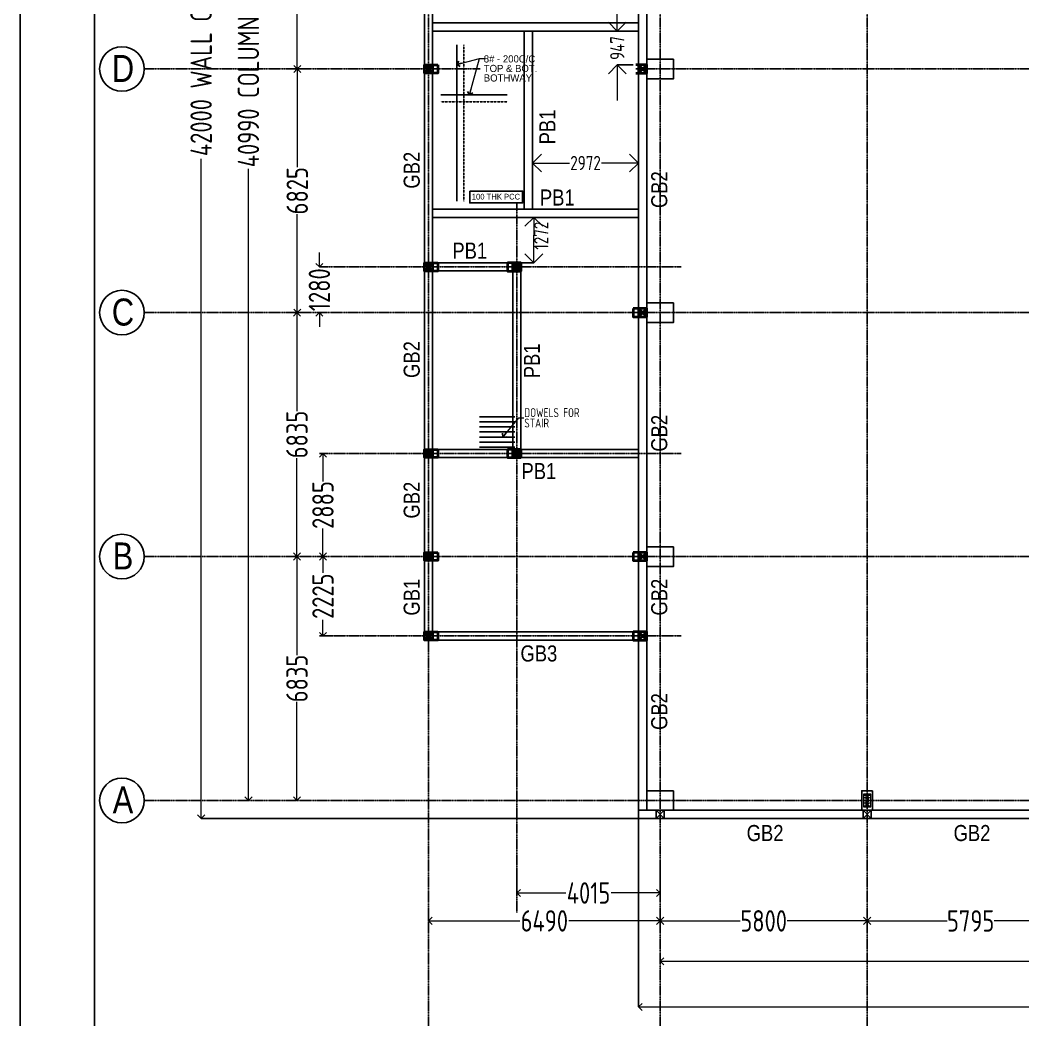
# Model space of a CAD drawing. Header units: millimetres. Extents: x 3470347 to 5996549, y -3470518 to 17149644.
# Drawn here: x 4698119 to 4726217, y 6795842 to 6823857 of the extents above; entities that cross this region are included whole.
import ezdxf

# ---------------------------------------------------------------- set-up
doc = ezdxf.new("R2010")
doc.units = ezdxf.units.MM
doc.header["$MEASUREMENT"] = 0
doc.header["$PDMODE"] = 35
doc.header["$PDSIZE"] = -5
for name, pattern in [('CENTER', [50.8, 31.75, -6.35, 6.35, -6.35]), ('CENTER2', [1.125, 0.75, -0.125, 0.125, -0.125]), ('DASHED2', [0.375, 0.25, -0.125])]:
    doc.linetypes.add(name, pattern=pattern)
doc.layers.get('0').update_dxf_attribs({"linetype": 'CONTINUOUS', "lineweight": 25})
doc.layers.get('DEFPOINTS').update_dxf_attribs({"linetype": 'CONTINUOUS', "lineweight": 25})
for name, color, linetype, lineweight in [('L5', 10, 'CONTINUOUS', 40), ('PV_TEXT_ROMANS', 7, 'CONTINUOUS', 0), ('rDIMension', 1, 'CONTINUOUS', 18), ('rRCC 2', 40, 'CONTINUOUS', 15), ('SHEET', 7, 'CONTINUOUS', 15)]:
    doc.layers.add(name, color=color, linetype=linetype, lineweight=lineweight)
for name, color, linetype in [('RC BEAM', 130, 'CONTINUOUS'), ('see level', 2, 'CONTINUOUS'), ('SnT-CENTER2', 8, 'CENTER')]:
    doc.layers.add(name, color=color, linetype=linetype)
doc.styles.add('DIM', font='geniso.shx', dxfattribs={"width": 0.85})
doc.styles.add('J.P', font='ARIALN.TTF')
doc.styles.get("Standard").update_dxf_attribs({"font": ''})
doc.styles.get('Standard').set_extended_font_data('AR CENA')
doc.dimstyles.new('ST-100', dxfattribs={"dimscale": 100, "dimtxt": 7, "dimasz": 5, "dimexe": 0.18, "dimexo": 0.0625, "dimgap": 0.2, "dimtad": 0, "dimdec": 0, "dimzin": 0, "dimdsep": 46, "dimtxsty": 'DIM', "dimblk": 'OPEN90', "dimcen": 0.09, "dimclrd": 256, "dimclrt": 7, "dimadec": 0, "dimazin": 0, "dimtfac": 1, "dimtdec": 0, "dimtofl": 0, "dimtmove": 0, "dimatfit": 3, "dimldrblk": 'OPEN90', "dimfxl": 1, "dimtolj": 1, "dimtzin": 0, "dimlwd": -1, "dimarcsym": 0})
doc.dimstyles.new('ST-150', dxfattribs={"dimscale": 75, "dimtxt": 3, "dimasz": 2, "dimexe": 0.18, "dimexo": 0.0625, "dimgap": 0.2, "dimtad": 0, "dimdec": 0, "dimlfac": 2, "dimzin": 0, "dimdsep": 46, "dimtxsty": 'DIM', "dimblk": 'OPEN90', "dimcen": 0.09, "dimclrd": 256, "dimclrt": 7, "dimadec": 0, "dimazin": 0, "dimtfac": 1, "dimtdec": 0, "dimtofl": 0, "dimtmove": 0, "dimatfit": 3, "dimldrblk": 'OPEN90', "dimfxl": 1, "dimtolj": 1, "dimtzin": 0, "dimlwd": -1, "dimarcsym": 0})

# ---------------------------------------------------------------- blocks, each defined once
blk = doc.blocks.new('_Open90')
at = {"color": 0, "linetype": 'ByBlock', "lineweight": -2}
for p, q in [((0, 0), (-1, 0)), ((-0.5, 0.5), (0, 0)), ((0, 0), (-0.5, -0.5))]:
    blk.add_line(p, q, dxfattribs=at)
blk = doc.blocks.new('*D1197')
at = {"layer": 'DEFPOINTS', "color": 0}
for p in [(2471374, -2975937), (2471374, -2975937), (2471374, -2982772)]:
    blk.add_point(p, dxfattribs=at)
at = {"layer": 'rDIMension', "color": 0, "lineweight": -2}
for p, q in [((2471374, -2975937), (2471374, -2975937)), ((2471374, -2982772), (2471374, -2982772))]:
    blk.add_line(p, q, dxfattribs=at)
at = {"layer": 'rDIMension'}
for p, q in [((2471374, -2976137), (2471374, -2978697)), ((2471374, -2982572), (2471374, -2980012))]:
    blk.add_line(p, q, dxfattribs=at)
at = {"layer": 'rDIMension', "xscale": 200, "yscale": 200, "zscale": 200}
for p, rotation in [((2471374, -2975937), 90), ((2471374, -2982772), 270)]:
    blk.add_blockref('_Open90', p, dxfattribs=dict(at, rotation=rotation))
at = {"layer": 'rDIMension', "color": 7, "insert": (2471374, -2979354), "char_height": 600, "attachment_point": 5, "rotation": 90, "style": 'DIM'}
blk.add_mtext('\\A1;6835', dxfattribs=at)
blk = doc.blocks.new('*D1198')
at = {"layer": 'DEFPOINTS', "color": 0}
for p in [(2471374, -2969102), (2471752, -2969102), (2471374, -2975937)]:
    blk.add_point(p, dxfattribs=at)
at = {"layer": 'rDIMension', "color": 0, "lineweight": -2}
for p, q in [((2471752, -2969102), (2471374, -2969102)), ((2471374, -2975937), (2471374, -2975937))]:
    blk.add_line(p, q, dxfattribs=at)
at = {"layer": 'rDIMension'}
for p, q in [((2471374, -2969302), (2471374, -2971862)), ((2471374, -2975737), (2471374, -2973177))]:
    blk.add_line(p, q, dxfattribs=at)
at = {"layer": 'rDIMension', "xscale": 200, "yscale": 200, "zscale": 200}
for p, rotation in [((2471374, -2969102), 90), ((2471374, -2975937), 270)]:
    blk.add_blockref('_Open90', p, dxfattribs=dict(at, rotation=rotation))
at = {"layer": 'rDIMension', "color": 7, "insert": (2471374, -2972519), "char_height": 600, "attachment_point": 5, "rotation": 90, "style": 'DIM'}
blk.add_mtext('\\A1;6835', dxfattribs=at)
blk = doc.blocks.new('*D1199')
at = {"layer": 'DEFPOINTS', "color": 0}
for p in [(2471382, -2962277), (2471752, -2962277), (2471752, -2969102)]:
    blk.add_point(p, dxfattribs=at)
at = {"layer": 'rDIMension', "color": 0, "lineweight": -2}
for p, q in [((2471752, -2962277), (2471382, -2962277)), ((2471752, -2969102), (2471382, -2969102))]:
    blk.add_line(p, q, dxfattribs=at)
at = {"layer": 'rDIMension'}
for p, q in [((2471382, -2962477), (2471382, -2965032)), ((2471382, -2968902), (2471382, -2966347))]:
    blk.add_line(p, q, dxfattribs=at)
at = {"layer": 'rDIMension', "xscale": 200, "yscale": 200, "zscale": 200}
for p, rotation in [((2471382, -2962277), 90), ((2471382, -2969102), 270)]:
    blk.add_blockref('_Open90', p, dxfattribs=dict(at, rotation=rotation))
at = {"layer": 'rDIMension', "color": 7, "insert": (2471382, -2965689), "char_height": 600, "attachment_point": 5, "rotation": 90, "style": 'DIM'}
blk.add_mtext('\\A1;6825', dxfattribs=at)
blk = doc.blocks.new('*D1200')
at = {"layer": 'DEFPOINTS', "color": 0}
for p in [(2471382, -2955452), (2471752, -2955452), (2471752, -2962277)]:
    blk.add_point(p, dxfattribs=at)
at = {"layer": 'rDIMension', "color": 0, "lineweight": -2}
for p, q in [((2471752, -2955452), (2471382, -2955452)), ((2471752, -2962277), (2471382, -2962277))]:
    blk.add_line(p, q, dxfattribs=at)
at = {"layer": 'rDIMension'}
for p, q in [((2471382, -2955652), (2471382, -2958207)), ((2471382, -2962077), (2471382, -2959522))]:
    blk.add_line(p, q, dxfattribs=at)
at = {"layer": 'rDIMension', "xscale": 200, "yscale": 200, "zscale": 200}
for p, rotation in [((2471382, -2955452), 90), ((2471382, -2962277), 270)]:
    blk.add_blockref('_Open90', p, dxfattribs=dict(at, rotation=rotation))
at = {"layer": 'rDIMension', "color": 7, "insert": (2471382, -2958864), "char_height": 600, "attachment_point": 5, "rotation": 90, "style": 'DIM'}
blk.add_mtext('\\A1;6825', dxfattribs=at)
blk = doc.blocks.new('*D1203')
at = {"layer": 'DEFPOINTS', "color": 0}
for p in [(2470015, -2941782), (2470599, -2941782), (2470015, -2982772)]:
    blk.add_point(p, dxfattribs=at)
at = {"layer": 'rDIMension', "color": 0, "lineweight": -2}
for p, q in [((2470599, -2941782), (2470015, -2941782)), ((2470015, -2982772), (2470015, -2982772))]:
    blk.add_line(p, q, dxfattribs=at)
at = {"layer": 'rDIMension'}
for p, q in [((2470015, -2941982), (2470015, -2959475)), ((2470015, -2982572), (2470015, -2965078))]:
    blk.add_line(p, q, dxfattribs=at)
at = {"layer": 'rDIMension', "xscale": 200, "yscale": 200, "zscale": 200}
for p, rotation in [((2470015, -2941782), 90), ((2470015, -2982772), 270)]:
    blk.add_blockref('_Open90', p, dxfattribs=dict(at, rotation=rotation))
at = {"layer": 'rDIMension', "color": 7, "insert": (2470015, -2962277), "char_height": 600, "attachment_point": 5, "rotation": 90, "style": 'DIM'}
blk.add_mtext('\\A1;40990 COLUMN C/C', dxfattribs=at)
blk = doc.blocks.new('*D1204')
at = {"layer": 'DEFPOINTS', "color": 0}
for p in [(2468690, -2941277), (2480945, -2941277), (2480945, -2983277)]:
    blk.add_point(p, dxfattribs=at)
at = {"layer": 'rDIMension', "color": 0, "lineweight": -2}
for p, q in [((2480945, -2941277), (2468690, -2941277)), ((2480945, -2983277), (2468690, -2983277))]:
    blk.add_line(p, q, dxfattribs=at)
at = {"layer": 'rDIMension'}
for p, q in [((2468690, -2941477), (2468690, -2959758)), ((2468690, -2983077), (2468690, -2964796))]:
    blk.add_line(p, q, dxfattribs=at)
at = {"layer": 'rDIMension', "xscale": 200, "yscale": 200, "zscale": 200}
for p, rotation in [((2468690, -2941277), 90), ((2468690, -2983277), 270)]:
    blk.add_blockref('_Open90', p, dxfattribs=dict(at, rotation=rotation))
at = {"layer": 'rDIMension', "color": 7, "insert": (2468690, -2962277), "char_height": 600, "attachment_point": 5, "rotation": 90, "style": 'DIM'}
blk.add_mtext('\\A1;42000 WALL O/O', dxfattribs=at)
blk = doc.blocks.new('*D1205')
at = {"layer": 'DEFPOINTS', "color": 0}
for p in [(2481550, -2986145), (2487350, -2986145), (2487350, -2986145)]:
    blk.add_point(p, dxfattribs=at)
at = {"layer": 'rDIMension', "color": 0, "lineweight": -2}
for p, q in [((2481550, -2986145), (2481550, -2986145)), ((2487350, -2986145), (2487350, -2986145))]:
    blk.add_line(p, q, dxfattribs=at)
at = {"layer": 'rDIMension'}
for p, q in [((2481750, -2986145), (2483792, -2986145)), ((2487150, -2986145), (2485108, -2986145))]:
    blk.add_line(p, q, dxfattribs=at)
at = {"layer": 'rDIMension', "xscale": 200, "yscale": 200, "zscale": 200, "rotation": 180}
blk.add_blockref('_Open90', (2481550, -2986145), dxfattribs=at)
at = {"layer": 'rDIMension', "xscale": 200, "yscale": 200, "zscale": 200}
blk.add_blockref('_Open90', (2487350, -2986145), dxfattribs=at)
at = {"layer": 'rDIMension', "color": 7, "insert": (2484450, -2986145), "char_height": 600, "attachment_point": 5, "style": 'DIM'}
blk.add_mtext('\\A1;5800', dxfattribs=at)
blk = doc.blocks.new('*D1206')
at = {"layer": 'DEFPOINTS', "color": 0}
for p in [(2487350, -2986145), (2493145, -2986145), (2493145, -2986145)]:
    blk.add_point(p, dxfattribs=at)
at = {"layer": 'rDIMension', "color": 0, "lineweight": -2}
for p, q in [((2487350, -2986145), (2487350, -2986145)), ((2493145, -2986145), (2493145, -2986145))]:
    blk.add_line(p, q, dxfattribs=at)
at = {"layer": 'rDIMension'}
for p, q in [((2487550, -2986145), (2489589, -2986145)), ((2492945, -2986145), (2490906, -2986145))]:
    blk.add_line(p, q, dxfattribs=at)
at = {"layer": 'rDIMension', "xscale": 200, "yscale": 200, "zscale": 200, "rotation": 180}
blk.add_blockref('_Open90', (2487350, -2986145), dxfattribs=at)
at = {"layer": 'rDIMension', "xscale": 200, "yscale": 200, "zscale": 200}
blk.add_blockref('_Open90', (2493145, -2986145), dxfattribs=at)
at = {"layer": 'rDIMension', "color": 7, "insert": (2490248, -2986145), "char_height": 600, "attachment_point": 5, "style": 'DIM'}
blk.add_mtext('\\A1;5795', dxfattribs=at)
blk = doc.blocks.new('*D1211')
at = {"layer": 'DEFPOINTS', "color": 0}
for p in [(2481550, -2987276), (2516340, -2987276), (2516340, -2987276)]:
    blk.add_point(p, dxfattribs=at)
at = {"layer": 'rDIMension', "color": 0, "lineweight": -2}
for p, q in [((2481550, -2987276), (2481550, -2987276)), ((2516340, -2987276), (2516340, -2987276))]:
    blk.add_line(p, q, dxfattribs=at)
at = {"layer": 'rDIMension'}
for p, q in [((2481750, -2987276), (2496145, -2987276)), ((2516140, -2987276), (2501745, -2987276))]:
    blk.add_line(p, q, dxfattribs=at)
at = {"layer": 'rDIMension', "xscale": 200, "yscale": 200, "zscale": 200, "rotation": 180}
blk.add_blockref('_Open90', (2481550, -2987276), dxfattribs=at)
at = {"layer": 'rDIMension', "xscale": 200, "yscale": 200, "zscale": 200}
blk.add_blockref('_Open90', (2516340, -2987276), dxfattribs=at)
at = {"layer": 'rDIMension', "color": 7, "insert": (2498945, -2987276), "char_height": 600, "attachment_point": 5, "style": 'DIM'}
blk.add_mtext('\\A1;34790 COLUMN C/C', dxfattribs=at)
blk = doc.blocks.new('*D1212')
at = {"layer": 'DEFPOINTS', "color": 0}
for p in [(2480945, -2983277), (2516945, -2983277), (2516945, -2988557)]:
    blk.add_point(p, dxfattribs=at)
at = {"layer": 'rDIMension', "color": 0, "lineweight": -2}
for p, q in [((2480945, -2983277), (2480945, -2988557)), ((2516945, -2983277), (2516945, -2988557))]:
    blk.add_line(p, q, dxfattribs=at)
at = {"layer": 'rDIMension'}
for p, q in [((2481145, -2988557), (2496452, -2988557)), ((2516745, -2988557), (2501439, -2988557))]:
    blk.add_line(p, q, dxfattribs=at)
at = {"layer": 'rDIMension', "xscale": 200, "yscale": 200, "zscale": 200, "rotation": 180}
blk.add_blockref('_Open90', (2480945, -2988557), dxfattribs=at)
at = {"layer": 'rDIMension', "xscale": 200, "yscale": 200, "zscale": 200}
blk.add_blockref('_Open90', (2516945, -2988557), dxfattribs=at)
at = {"layer": 'rDIMension', "color": 7, "insert": (2498945, -2988557), "char_height": 600, "attachment_point": 5, "style": 'DIM'}
blk.add_mtext('\\A1;36000 WALL O/O', dxfattribs=at)
blk = doc.blocks.new('*D1213')
at = {"layer": 'DEFPOINTS', "color": 0}
for p in [(2472027, -2975937), (2472102, -2975937), (2472373, -2978162)]:
    blk.add_point(p, dxfattribs=at)
at = {"layer": 'rDIMension', "color": 0, "lineweight": -2}
for p, q in [((2472027, -2975937), (2472102, -2975937)), ((2472373, -2978162), (2472102, -2978162))]:
    blk.add_line(p, q, dxfattribs=at)
at = {"layer": 'rDIMension'}
for p, q in [((2472102, -2976137), (2472102, -2976392)), ((2472102, -2977962), (2472102, -2977707))]:
    blk.add_line(p, q, dxfattribs=at)
at = {"layer": 'rDIMension', "xscale": 200, "yscale": 200, "zscale": 200}
for p, rotation in [((2472102, -2975937), 90), ((2472102, -2978162), 270)]:
    blk.add_blockref('_Open90', p, dxfattribs=dict(at, rotation=rotation))
at = {"layer": 'rDIMension', "color": 7, "insert": (2472102, -2977049), "char_height": 600, "attachment_point": 5, "rotation": 90, "style": 'DIM'}
blk.add_mtext('\\A1;2225', dxfattribs=at)
blk = doc.blocks.new('BP33')
at = {"color": 3, "lineweight": 0}
for points in [[(2537412, -2957452), (2537412, -2957602), (2537418, -2957602), (2537418, -2957452)], [(2537418, -2957525), (2537718, -2957525), (2537718, -2957530), (2537418, -2957530)], [(2537724, -2957452), (2537724, -2957602), (2537718, -2957602), (2537718, -2957452)]]:
    blk.add_lwpolyline(points, close=True, dxfattribs=at)
at = {"color": 4, "lineweight": 0}
for points in [[(2537564, -2957525), (2537564, -2957465), (2537572, -2957465), (2537572, -2957525)], [(2537564, -2957530), (2537564, -2957590), (2537572, -2957590), (2537572, -2957530)]]:
    blk.add_lwpolyline(points, close=True, dxfattribs=at)
at = {"color": 2, "lineweight": 0}
for centre in [(2537493, -2957487), (2537493, -2957567), (2537643, -2957487), (2537643, -2957567)]:
    blk.add_circle(centre, 10, dxfattribs=at)
at = {"layer": 'see level', "color": 8, "linetype": 'CENTER2', "lineweight": 0, "ltscale": 0.1}
for p, q in [((2537743, -2957487), (2537393, -2957487)), ((2537393, -2957567), (2537743, -2957567)), ((2537493, -2957427), (2537493, -2957627)), ((2537643, -2957427), (2537643, -2957627))]:
    blk.add_line(p, q, dxfattribs=at)
at = {"layer": 'see level', "color": 1, "linetype": 'ByBlock', "lineweight": 0}
blk.add_lwpolyline([(2537393, -2957427), (2537393, -2957627), (2537743, -2957627), (2537743, -2957427)], close=True, dxfattribs=at)
blk = doc.blocks.new('*D1215')
at = {"layer": 'DEFPOINTS', "color": 0}
for p in [(2472003, -2967822), (2472121, -2967822), (2472151, -2969102)]:
    blk.add_point(p, dxfattribs=at)
at = {"layer": 'rDIMension'}
for p, q in [((2472003, -2967622), (2472003, -2967422)), ((2472003, -2969302), (2472003, -2969502))]:
    blk.add_line(p, q, dxfattribs=at)
at = {"layer": 'rDIMension', "color": 0, "lineweight": -2}
for p, q in [((2472121, -2967822), (2472003, -2967822)), ((2472151, -2969102), (2472003, -2969102))]:
    blk.add_line(p, q, dxfattribs=at)
at = {"layer": 'rDIMension', "xscale": 200, "yscale": 200, "zscale": 200}
for p, rotation in [((2472003, -2967822), 270), ((2472003, -2969102), 90)]:
    blk.add_blockref('_Open90', p, dxfattribs=dict(at, rotation=rotation))
at = {"layer": 'rDIMension', "color": 7, "insert": (2472003, -2968462), "char_height": 600, "attachment_point": 5, "rotation": 90, "style": 'DIM'}
blk.add_mtext('\\A1;1280', dxfattribs=at)
blk = doc.blocks.new('*D1216')
at = {"layer": 'DEFPOINTS', "color": 0}
for p in [(2472003, -2973052), (2472102, -2973052), (2472064, -2975937)]:
    blk.add_point(p, dxfattribs=at)
at = {"layer": 'rDIMension', "color": 0, "lineweight": -2}
for p, q in [((2472003, -2973052), (2472102, -2973052)), ((2472064, -2975937), (2472102, -2975937))]:
    blk.add_line(p, q, dxfattribs=at)
at = {"layer": 'rDIMension'}
for p, q in [((2472102, -2973252), (2472102, -2973837)), ((2472102, -2975737), (2472102, -2975152))]:
    blk.add_line(p, q, dxfattribs=at)
at = {"layer": 'rDIMension', "xscale": 200, "yscale": 200, "zscale": 200}
for p, rotation in [((2472102, -2973052), 90), ((2472102, -2975937), 270)]:
    blk.add_blockref('_Open90', p, dxfattribs=dict(at, rotation=rotation))
at = {"layer": 'rDIMension', "color": 7, "insert": (2472102, -2974494), "char_height": 600, "attachment_point": 5, "rotation": 90, "style": 'DIM'}
blk.add_mtext('\\A1;2885', dxfattribs=at)
blk = doc.blocks.new('*D1217')
at = {"layer": 'DEFPOINTS', "color": 0}
for p in [(2475060, -2985913), (2481550, -2985913), (2481550, -2986145)]:
    blk.add_point(p, dxfattribs=at)
at = {"layer": 'rDIMension', "color": 0, "lineweight": -2}
for p, q in [((2475060, -2985913), (2475060, -2986145)), ((2481550, -2985913), (2481550, -2986145))]:
    blk.add_line(p, q, dxfattribs=at)
at = {"layer": 'rDIMension'}
for p, q in [((2475260, -2986145), (2477621, -2986145)), ((2481350, -2986145), (2478989, -2986145))]:
    blk.add_line(p, q, dxfattribs=at)
at = {"layer": 'rDIMension', "xscale": 200, "yscale": 200, "zscale": 200, "rotation": 180}
blk.add_blockref('_Open90', (2475060, -2986145), dxfattribs=at)
at = {"layer": 'rDIMension', "xscale": 200, "yscale": 200, "zscale": 200}
blk.add_blockref('_Open90', (2481550, -2986145), dxfattribs=at)
at = {"layer": 'rDIMension', "color": 7, "insert": (2478305, -2986145), "char_height": 600, "attachment_point": 5, "style": 'DIM'}
blk.add_mtext('\\A1;6490', dxfattribs=at)
blk = doc.blocks.new('*D1218')
at = {"layer": 'DEFPOINTS', "color": 0}
for p in [(2477535, -2984690), (2481550, -2984690), (2481550, -2985363)]:
    blk.add_point(p, dxfattribs=at)
at = {"layer": 'rDIMension', "color": 0, "lineweight": -2}
for p, q in [((2477535, -2984690), (2477535, -2985363)), ((2481550, -2984690), (2481550, -2985363))]:
    blk.add_line(p, q, dxfattribs=at)
at = {"layer": 'rDIMension'}
for p, q in [((2477735, -2985363), (2478911, -2985363)), ((2481350, -2985363), (2480175, -2985363))]:
    blk.add_line(p, q, dxfattribs=at)
at = {"layer": 'rDIMension', "xscale": 200, "yscale": 200, "zscale": 200, "rotation": 180}
blk.add_blockref('_Open90', (2477535, -2985363), dxfattribs=at)
at = {"layer": 'rDIMension', "xscale": 200, "yscale": 200, "zscale": 200}
blk.add_blockref('_Open90', (2481550, -2985363), dxfattribs=at)
at = {"layer": 'rDIMension', "color": 7, "insert": (2479543, -2985363), "char_height": 600, "attachment_point": 5, "style": 'DIM'}
blk.add_mtext('\\A1;4015', dxfattribs=at)
blk = doc.blocks.new('*D1291')
at = {"layer": 'DEFPOINTS', "color": 0}
for p in [(4712153, 6818328), (4712511, 6818328), (4712153, 6817056)]:
    blk.add_point(p, dxfattribs=at)
at = {"layer": 'rDIMension', "color": 0, "lineweight": -2}
for p, q in [((4712153, 6818328), (4712511, 6818328)), ((4712153, 6817056), (4712511, 6817056))]:
    blk.add_line(p, q, dxfattribs=at)
at = {"layer": 'rDIMension'}
blk.add_line((4712511, 6817556), (4712511, 6817828), dxfattribs=at)
at = {"layer": 'rDIMension', "xscale": 500, "yscale": 500, "zscale": 500}
for p, rotation in [((4712511, 6818328), 90), ((4712511, 6817056), 270)]:
    blk.add_blockref('_Open90', p, dxfattribs=dict(at, rotation=rotation))
at = {"layer": 'rDIMension', "color": 7, "insert": (4712721, 6817815), "char_height": 400, "attachment_point": 5, "rotation": 90, "style": 'DIM'}
blk.add_mtext('\\A1;1272', dxfattribs=at)
blk = doc.blocks.new('*D1292')
at = {"layer": 'DEFPOINTS', "color": 0}
for p in [(4712476, 6819851), (4715448, 6819851), (4715448, 6819851)]:
    blk.add_point(p, dxfattribs=at)
at = {"layer": 'rDIMension', "color": 0, "lineweight": -2}
for p, q in [((4712476, 6819851), (4712476, 6819851)), ((4715448, 6819851), (4715448, 6819851))]:
    blk.add_line(p, q, dxfattribs=at)
at = {"layer": 'rDIMension'}
for p, q in [((4712976, 6819851), (4713516, 6819851)), ((4714948, 6819851), (4714407, 6819851))]:
    blk.add_line(p, q, dxfattribs=at)
at = {"layer": 'rDIMension', "xscale": 500, "yscale": 500, "zscale": 500, "rotation": 180}
blk.add_blockref('_Open90', (4712476, 6819851), dxfattribs=at)
at = {"layer": 'rDIMension', "xscale": 500, "yscale": 500, "zscale": 500}
blk.add_blockref('_Open90', (4715448, 6819851), dxfattribs=at)
at = {"layer": 'rDIMension', "color": 7, "insert": (4713962, 6819851), "char_height": 400, "attachment_point": 5, "style": 'DIM'}
blk.add_mtext('\\A1;2972', dxfattribs=at)
blk = doc.blocks.new('*D1293')
at = {"layer": 'DEFPOINTS', "color": 0}
for p in [(4714851, 6823548), (4715298, 6823548), (4715298, 6822601)]:
    blk.add_point(p, dxfattribs=at)
at = {"layer": 'rDIMension'}
for p, q in [((4714851, 6824048), (4714851, 6824548)), ((4714851, 6822101), (4714851, 6821601))]:
    blk.add_line(p, q, dxfattribs=at)
at = {"layer": 'rDIMension', "color": 0, "lineweight": -2}
for p, q in [((4715298, 6823548), (4714851, 6823548)), ((4715298, 6822601), (4714851, 6822601))]:
    blk.add_line(p, q, dxfattribs=at)
at = {"layer": 'rDIMension', "xscale": 500, "yscale": 500, "zscale": 500}
for p, rotation in [((4714851, 6823548), 270), ((4714851, 6822601), 90)]:
    blk.add_blockref('_Open90', p, dxfattribs=dict(at, rotation=rotation))
at = {"layer": 'rDIMension', "color": 7, "insert": (4714851, 6823074), "char_height": 400, "attachment_point": 5, "rotation": 90, "style": 'DIM'}
blk.add_mtext('\\A1;947', dxfattribs=at)
blk = doc.blocks.new('GB')
at = {"color": 8}
for points in [[(2480945, -2983276.8), (2516945, -2983276.8), (2516945, -2941276.8), (2480945, -2941276.8)], [(2480945, -2983276.8), (2516945, -2983276.8), (2516945, -2941276.8), (2480945, -2941276.8)], [(2481175, -2983046.8), (2516715, -2983046.8), (2516715, -2941506.8), (2481175, -2941506.8)], [(2474945, -2946276.8), (2481175, -2946276.8), (2481175, -2978276.8), (2474945, -2978276.8)], [(2475175, -2946506.8), (2480945, -2946506.8), (2480945, -2978046.8), (2475175, -2978046.8)]]:
    blk.add_lwpolyline(points, close=True, dxfattribs=at)
at = {"color": 6}
for points in [[(2480945, -2962391.8), (2481175, -2962391.8), (2481175, -2962161.8), (2480945, -2962161.8)], [(2480945, -2969216.8), (2481175, -2969216.8), (2481175, -2968986.8), (2480945, -2968986.8)], [(2480945, -2976051.8), (2481175, -2976051.8), (2481175, -2975821.8), (2480945, -2975821.8)], [(2481435, -2983276.8), (2481665, -2983276.8), (2481665, -2983046.8), (2481435, -2983046.8)], [(2487235, -2983276.8), (2487465, -2983276.8), (2487465, -2983046.8), (2487235, -2983046.8)]]:
    blk.add_lwpolyline(points, close=True, dxfattribs=at)
for points in [[(2480945, -2962161.8), (2481175, -2962391.8)], [(2480945, -2962391.8), (2481175, -2962161.8)], [(2480945, -2968986.8), (2481175, -2969216.8)], [(2480945, -2969216.8), (2481175, -2968986.8)], [(2480945, -2975821.8), (2481175, -2976051.8)], [(2480945, -2976051.8), (2481175, -2975821.8)], [(2481435, -2983046.8), (2481665, -2983276.8)], [(2481435, -2983276.8), (2481665, -2983046.8)], [(2487235, -2983046.8), (2487465, -2983276.8)], [(2487235, -2983276.8), (2487465, -2983046.8)]]:
    blk.add_lwpolyline(points, dxfattribs=at)
at = {"color": 1, "linetype": 'ByBlock'}
for centre in [(2466470.9, -2962276.8), (2466470.9, -2969101.8), (2466470.9, -2975936.8), (2466470.9, -2982771.8)]:
    blk.add_circle(centre, 625.1, dxfattribs=at)
at = {"layer": 'L5'}
for points in [[(2475325, -2962161.8), (2475325, -2962391.8), (2474945, -2962391.8), (2474945, -2962161.8)], [(2475175, -2962391.8), (2474945, -2962391.8), (2474945, -2962161.8), (2475175, -2962161.8)], [(2480795, -2962161.8), (2480795, -2962391.8), (2481175, -2962391.8), (2481175, -2962161.8)], [(2480945, -2962391.8), (2481175, -2962391.8), (2481175, -2962161.8), (2480945, -2962161.8)], [(2480795, -2968986.8), (2480795, -2969216.8), (2481175, -2969216.8), (2481175, -2968986.8)], [(2480945, -2969216.8), (2481175, -2969216.8), (2481175, -2968986.8), (2480945, -2968986.8)], [(2475175, -2973166.8), (2474945, -2973166.8), (2474945, -2972936.8), (2475175, -2972936.8)], [(2475325, -2972936.8), (2475325, -2973166.8), (2474945, -2973166.8), (2474945, -2972936.8)], [(2477270, -2972936.8), (2477270, -2973166.8), (2477650, -2973166.8), (2477650, -2972936.8)], [(2477650, -2973166.8), (2477420, -2973166.8), (2477420, -2972936.8), (2477650, -2972936.8)], [(2477420, -2973166.8), (2477650, -2973166.8), (2477650, -2972936.8), (2477420, -2972936.8)], [(2475175, -2976051.8), (2474945, -2976051.8), (2474945, -2975821.8), (2475175, -2975821.8)], [(2475325, -2975821.8), (2475325, -2976051.8), (2474945, -2976051.8), (2474945, -2975821.8)], [(2480795, -2975821.8), (2480795, -2976051.8), (2481175, -2976051.8), (2481175, -2975821.8)], [(2480945, -2976051.8), (2481175, -2976051.8), (2481175, -2975821.8), (2480945, -2975821.8)], [(2475175, -2978276.8), (2474945, -2978276.8), (2474945, -2978046.8), (2475175, -2978046.8)], [(2475325, -2978046.8), (2475325, -2978276.8), (2474945, -2978276.8), (2474945, -2978046.8)], [(2480795, -2978046.8), (2480795, -2978276.8), (2481175, -2978276.8), (2481175, -2978046.8)], [(2480945, -2978276.8), (2481175, -2978276.8), (2481175, -2978046.8), (2480945, -2978046.8)]]:
    blk.add_lwpolyline(points, close=True, dxfattribs=at)
for points in [[(2475175, -2962391.8), (2474945, -2962161.8)], [(2475175, -2962161.8), (2474945, -2962391.8)], [(2480945, -2962161.8), (2481175, -2962391.8)], [(2480945, -2962391.8), (2481175, -2962161.8)], [(2480945, -2968986.8), (2481175, -2969216.8)], [(2480945, -2969216.8), (2481175, -2968986.8)], [(2475175, -2972936.8), (2474945, -2973166.8)], [(2475175, -2973166.8), (2474945, -2972936.8)], [(2477650, -2972936.8), (2477420, -2973166.8)], [(2477650, -2973166.8), (2477420, -2972936.8)], [(2477420, -2972936.8), (2477650, -2973166.8)], [(2477420, -2973166.8), (2477650, -2972936.8)], [(2475175, -2975821.8), (2474945, -2976051.8)], [(2475175, -2976051.8), (2474945, -2975821.8)], [(2480945, -2975821.8), (2481175, -2976051.8)], [(2480945, -2976051.8), (2481175, -2975821.8)], [(2475175, -2978046.8), (2474945, -2978276.8)], [(2475175, -2978276.8), (2474945, -2978046.8)], [(2480945, -2978046.8), (2481175, -2978276.8)], [(2480945, -2978276.8), (2481175, -2978046.8)]]:
    blk.add_lwpolyline(points, dxfattribs=at)
at = {"layer": 'L5', "elevation": 18724.5}
for points in [[(2475175, -2967936.8), (2474945, -2967936.8), (2474945, -2967706.8), (2475175, -2967706.8)], [(2475325, -2967706.8), (2475325, -2967936.8), (2474945, -2967936.8), (2474945, -2967706.8)], [(2477270, -2967706.8), (2477270, -2967936.8), (2477650, -2967936.8), (2477650, -2967706.8)], [(2477650, -2967936.8), (2477420, -2967936.8), (2477420, -2967706.8), (2477650, -2967706.8)], [(2477650, -2967936.8), (2477420, -2967936.8), (2477420, -2967706.8), (2477650, -2967706.8)], [(2477420, -2967936.8), (2477650, -2967936.8), (2477650, -2967706.8), (2477420, -2967706.8)]]:
    blk.add_lwpolyline(points, close=True, dxfattribs=at)
for points in [[(2475175, -2967706.8), (2474945, -2967936.8)], [(2475175, -2967936.8), (2474945, -2967706.8)], [(2477650, -2967706.8), (2477420, -2967936.8)], [(2477650, -2967936.8), (2477420, -2967706.8)], [(2477650, -2967706.8), (2477420, -2967936.8)], [(2477650, -2967936.8), (2477420, -2967706.8)], [(2477420, -2967706.8), (2477650, -2967936.8)], [(2477420, -2967936.8), (2477650, -2967706.8)]]:
    blk.add_lwpolyline(points, dxfattribs=at)
at = {"layer": 'see level', "color": 5, "linetype": 'ByBlock'}
for points in [[(2481925, -2962001.8), (2481175, -2962001.8), (2481175, -2962551.8), (2481925, -2962551.8)], [(2481925, -2968826.8), (2481175, -2968826.8), (2481175, -2969376.8), (2481925, -2969376.8)], [(2481925, -2975661.8), (2481175, -2975661.8), (2481175, -2976211.8), (2481925, -2976211.8)], [(2481925, -2982496.8), (2481175, -2982496.8), (2481175, -2983046.8), (2481925, -2983046.8)], [(2487500, -2982496.8), (2487200, -2982496.8), (2487200, -2983046.8), (2487500, -2983046.8)]]:
    blk.add_lwpolyline(points, close=True, dxfattribs=at)
at = {"layer": 'SnT-CENTER2', "color": 8, "ltscale": 0.9}
for p, q in [((2475060, -2990231.3), (2475060, -2938615.5)), ((2481550, -2990231.3), (2481550, -2938615.5)), ((2487350, -2990231.3), (2487350, -2938615.5)), ((2518536.6, -2962276.8), (2467096.1, -2962276.8)), ((2518536.6, -2969101.8), (2467096.1, -2969101.8)), ((2518536.6, -2975936.8), (2467096.1, -2975936.8)), ((2518536.6, -2982771.8), (2467096.1, -2982771.8))]:
    blk.add_line(p, q, dxfattribs=at)
at = {"layer": 'SnT-CENTER2', "color": 8, "ltscale": 0.9, "elevation": 18724.5}
for points in [[(2477535, -2965958.5), (2477535, -2985913.3)], [(2472002.6, -2967821.8), (2482138.2, -2967821.8)]]:
    blk.add_lwpolyline(points, dxfattribs=at)
at = {"layer": 'SnT-CENTER2', "color": 8, "ltscale": 0.9}
for points in [[(2472002.6, -2973051.8), (2482138.2, -2973051.8)], [(2472002.6, -2978161.8), (2482138.2, -2978161.8)]]:
    blk.add_lwpolyline(points, dxfattribs=at)
at = {"color": 3, "rotation": 270}
blk.add_blockref('BP33', (5444877.1, -445204.2), dxfattribs=at)
at = {"layer": 'PV_TEXT_ROMANS', "char_height": 756, "width": 1565.578, "attachment_point": 1, "style": 'J.P'}
for s, insert in [('\\pxqc;D', (2465716.5, -2961883.6)), ('\\pxqc;C', (2465716.5, -2968708.6)), ('\\pxqc;B', (2465716.5, -2975543.6)), ('\\pxqc;A', (2465716.5, -2982378.6))]:
    blk.add_mtext(s, dxfattribs=dict(at, insert=insert))
at = {"layer": 'rDIMension', "color": 1}
for base, p1, p2, text, picture, middle in [((2468690.5, -2941276.8), (2480945, -2983276.8), (2480945, -2941276.8), '<> WALL O/O', '*D1204', (2468690.5, -2962276.8)), ((2470014.9, -2941781.8), (2470014.9, -2982771.8), (2470599.4, -2941781.8), '<> COLUMN C/C', '*D1203', (2470014.9, -2962276.8))]:
    dim = blk.add_linear_dim(base=base, p1=p1, p2=p2, angle=90, text=text, dimstyle='ST-100', override={"dimtxt": 6, "dimexe": 0, "dimexo": 0, "dimtxsty": 'DIM', "dimblk": 'Open90', "dimtmove": 1, "dimfxl": 1.25, "dimtfillclr": 256, "dimarcsym": 2}, dxfattribs=at)
    dim.commit()
    dim.dimension.update_dxf_attribs({"geometry": picture, "text_midpoint": middle})
for base, p1, p2, picture, middle in [((2471382.4, -2955451.8), (2471751.9, -2962276.8), (2471751.9, -2955451.8), '*D1200', (2471382.4, -2958864.3)), ((2471382.4, -2962276.8), (2471751.9, -2969101.8), (2471751.9, -2962276.8), '*D1199', (2471382.4, -2965689.3)), ((2472002.6, -2967821.8), (2472150.5, -2969101.8), (2472121.3, -2967821.8, 18724.5), '*D1215', (2472002.6, -2968461.8)), ((2471373.8, -2969101.8), (2471373.8, -2975936.8), (2471751.9, -2969101.8), '*D1198', (2471373.8, -2972519.3)), ((2472101.6, -2973051.8), (2472064.5, -2975936.8), (2472002.6, -2973051.8), '*D1216', (2472101.6, -2974494.3)), ((2471373.8, -2975936.8), (2471373.8, -2982771.8), (2471373.8, -2975936.8), '*D1197', (2471373.8, -2979354.3)), ((2472101.6, -2975936.8), (2472372.6, -2978161.8), (2472027.3, -2975936.8), '*D1213', (2472101.6, -2977049.3))]:
    dim = blk.add_linear_dim(base=base, p1=p1, p2=p2, angle=90, dimstyle='ST-100', override={"dimtxt": 6, "dimexe": 0, "dimexo": 0, "dimblk": 'Open90', "dimtmove": 1, "dimfxl": 1.25, "dimtfillclr": 256, "dimarcsym": 2}, dxfattribs=at)
    dim.commit()
    dim.dimension.update_dxf_attribs({"geometry": picture, "text_midpoint": middle})
for base, p1, p2, text, picture, middle in [((2516945, -2988557), (2480945, -2983276.8), (2516945, -2983276.8), '<> WALL O/O', '*D1212', (2498945, -2988557)), ((2516340, -2987276.4), (2481550, -2987276.4), (2516340, -2987276.4), '<> COLUMN C/C', '*D1211', (2498945, -2987276.4))]:
    dim = blk.add_linear_dim(base=base, p1=p1, p2=p2, text=text, dimstyle='ST-100', override={"dimtxt": 6, "dimexe": 0, "dimexo": 0, "dimblk": 'Open90', "dimtmove": 1, "dimfxl": 1.25, "dimtfillclr": 256, "dimarcsym": 2}, dxfattribs=at)
    dim.commit()
    dim.dimension.update_dxf_attribs({"geometry": picture, "text_midpoint": middle})
for base, p1, p2, picture, middle in [((2481550, -2985362.6), (2477535, -2984690.3, 18724.5), (2481550, -2984690.3), '*D1218', (2479542.5, -2985362.6)), ((2481550, -2986145.4), (2475060, -2985913.3), (2481550, -2985913.3), '*D1217', (2478305, -2986145.4)), ((2487350, -2986145.4), (2481550, -2986145.4), (2487350, -2986145.4), '*D1205', (2484450, -2986145.4)), ((2493145, -2986145.4), (2487350, -2986145.4), (2493145, -2986145.4), '*D1206', (2490247.5, -2986145.4))]:
    dim = blk.add_linear_dim(base=base, p1=p1, p2=p2, dimstyle='ST-100', override={"dimtxt": 6, "dimexe": 0, "dimexo": 0, "dimblk": 'Open90', "dimtmove": 1, "dimfxl": 1.25, "dimtfillclr": 256, "dimarcsym": 2}, dxfattribs=at)
    dim.commit()
    dim.dimension.update_dxf_attribs({"geometry": picture, "text_midpoint": middle})

msp = doc.modelspace()

# ---------------------------------------------------------------- linework, layer by layer
at = {"color": 7, "linetype": 'ByBlock'}
for p, q in [((4710355.25, 6823164.68, -81919.53), (4710355.25, 6818782.53, -81919.53)), ((4709912.09, 6821762.52, -81919.53), (4711767.44, 6821762.52, -81919.53))]:
    msp.add_line(p, q, dxfattribs=at)
at = {"color": 7, "linetype": 'DASHED2'}
for p, q in [((4710555.25, 6823164.68, -81919.53), (4710555.25, 6818782.53, -81919.53)), ((4709912.09, 6821562.52, -81919.53), (4711767.44, 6821562.52, -81919.53))]:
    msp.add_line(p, q, dxfattribs=at)
at = {"color": 192, "lineweight": 25, "elevation": 0}
msp.add_lwpolyline([(4698118.85, 6774352.95), (4807689.06, 6774352.95), (4807689.06, 6851826.92), (4698118.85, 6851826.92)], close=True, dxfattribs=at)
at = {"layer": 'RC BEAM', "color": 3}
for points, elevation in [([(4709447.81, 6829195.86), (4709677.81, 6829195.86), (4709677.81, 6822600.86), (4709447.81, 6822600.86)], 0), ([(4715447.81, 6822600.86), (4715677.81, 6822600.86), (4715677.81, 6829195.86), (4715447.81, 6829195.86)], 0), ([(4709677.81, 6823777.81), (4715447.81, 6823777.81), (4715447.81, 6823547.81), (4709677.81, 6823547.81)], -16710.65), ([(4709447.81, 6822370.86), (4709677.81, 6822370.86), (4709677.81, 6817055.86), (4709447.81, 6817055.86)], 0), ([(4715447.81, 6815775.86), (4715677.81, 6815775.86), (4715677.81, 6822370.86), (4715447.81, 6822370.86)], 0), ([(4709677.81, 6818327.81), (4715447.81, 6818327.81), (4715447.81, 6818557.81), (4709677.81, 6818557.81)], -16710.65), ([(4709827.81, 6817055.86), (4712152.81, 6817055.86), (4712152.81, 6816825.86), (4709827.81, 6816825.86)], 18724.47), ([(4709447.81, 6816825.86), (4709677.81, 6816825.86), (4709677.81, 6811825.86), (4709447.81, 6811825.86)], 18724.47), ([(4711922.81, 6816825.86), (4712152.81, 6816825.86), (4712152.81, 6811825.86), (4711922.81, 6811825.86)], 0), ([(4715447.81, 6808940.86), (4715677.81, 6808940.86), (4715677.81, 6815545.86), (4715447.81, 6815545.86)], 0), ([(4709827.81, 6811825.86), (4715447.81, 6811825.86), (4715447.81, 6811595.86), (4709827.81, 6811595.86)], 0), ([(4709447.81, 6811595.86), (4709677.81, 6811595.86), (4709677.81, 6808940.86), (4709447.81, 6808940.86)], 0), ([(4709677.81, 6806715.86), (4709447.81, 6806715.86), (4709447.81, 6808710.86), (4709677.81, 6808710.86)], 0), ([(4715447.81, 6806715.86), (4715677.81, 6806715.86), (4715677.81, 6808710.86), (4715447.81, 6808710.86)], 0), ([(4715297.81, 6806715.86), (4709827.81, 6806715.86), (4709827.81, 6806485.86), (4715297.81, 6806485.86)], 0), ([(4715447.81, 6801715.86), (4715677.81, 6801715.86), (4715677.81, 6806485.86), (4715447.81, 6806485.86)], 0), ([(4715937.81, 6801715.86), (4715447.81, 6801715.86), (4715447.81, 6801485.86), (4715937.81, 6801485.86)], 0), ([(4721737.81, 6801485.86), (4716167.81, 6801485.86), (4716167.81, 6801715.86), (4721737.81, 6801715.86)], 0), ([(4727532.81, 6801485.86), (4721967.81, 6801485.86), (4721967.81, 6801715.86), (4727532.81, 6801715.86)], 0)]:
    msp.add_lwpolyline(points, close=True, dxfattribs=dict(at, elevation=elevation))
at = {"layer": 'RC BEAM', "color": 1, "elevation": -116775.31}
for points in [[(4710991.19, 6812741.23), (4711983.1, 6812741.23)], [(4710991.19, 6812599.19), (4711983.1, 6812599.19)], [(4710991.19, 6812457.15), (4711983.1, 6812457.15)], [(4710991.19, 6812315.11), (4711983.1, 6812315.11)], [(4710991.19, 6812173.07), (4711983.1, 6812173.07)], [(4710991.19, 6812031.03), (4711983.1, 6812031.03)], [(4710991.19, 6811888.99), (4711983.1, 6811888.99)]]:
    msp.add_lwpolyline(points, dxfattribs=at)
at = {"layer": 'SHEET', "color": 220, "lineweight": 25, "elevation": 0}
msp.add_lwpolyline([(4700205.9, 6776436.09), (4805602.01, 6776436.09), (4805602.01, 6849743.78), (4700205.9, 6849743.78)], close=True, dxfattribs=at)

# ---------------------------------------------------------------- block references
at = {"color": 3}
msp.add_blockref('GB', (2234502.78, 9784762.62, 0), dxfattribs=at)

# ---------------------------------------------------------------- texts
at = {"layer": 'PV_TEXT_ROMANS', "char_height": 450, "width": 2396.759, "rotation": 90, "style": 'J.P'}
for s, insert, attachment_point in [('\\pxqc;PB1', (4712668.24, 6819662.4, 18724.47), 1), ('\\pxqc;GB2', (4708866.74, 6818451.05, 0), 1), ('\\pxqc;GB2', (4716258.88, 6817906.08, 0), 7), ('\\pxqc;GB2', (4708866.74, 6813146.38, 0), 1), ('\\pxqc;PB1', (4712233.19, 6813110.23, 18724.47), 1), ('\\pxqc;GB2', (4716258.88, 6811081.08, 0), 7), ('\\pxqc;GB2', (4708866.74, 6809207.75, 0), 1), ('\\pxqc;GB1', (4708866.74, 6806488.7, 0), 1), ('\\pxqc;GB2', (4716258.88, 6806488.7, 0), 7), ('\\pxqc;GB2', (4716258.88, 6803283.78, 0), 7)]:
    msp.add_mtext(s, dxfattribs=dict(at, insert=insert, attachment_point=attachment_point))
at = {"layer": 'PV_TEXT_ROMANS', "char_height": 450, "width": 2396.759, "attachment_point": 1, "style": 'J.P'}
for s, insert in [('\\pxqc;PB1', (4709519.46, 6817620.76)), ('\\pxqc;PB1', (4711456.25, 6811445.02, 0)), ('\\pxqc;GB3', (4711456.25, 6806335.02, 0)), ('\\pxqc;GB2', (4717793.55, 6801303.7)), ('\\pxqc;GB2', (4723591.05, 6801303.7))]:
    msp.add_mtext(s, dxfattribs=dict(at, insert=insert))
at = {"layer": 'rDIMension', "color": 7, "insert": (4712247.03, 6812711.15, -18724.47), "char_height": 250, "attachment_point": 4, "line_spacing_factor": 0.7, "style": 'DIM'}
msp.add_mtext('\\A1;DOWELS FOR \\PSTAIR', dxfattribs=at)

# ---------------------------------------------------------------- dimensions: what is measured, and where the dimension line sits
at = {"layer": 'rDIMension', "color": 1}
dim = msp.add_linear_dim(base=(4715447.81, 6819850.65), p1=(4712475.63, 6819850.65, -16710.65), p2=(4715447.81, 6819850.65, 0), dimstyle='ST-100', override={"dimtxt": 4, "dimexe": 0, "dimexo": 0, "dimblk": 'Open90', "dimtmove": 1, "dimfxl": 1.25, "dimtfillclr": 256, "dimarcsym": 2}, dxfattribs=at)
dim.commit()
dim.dimension.update_dxf_attribs({"geometry": '*D1292', "text_midpoint": (4713961.72, 6819850.65)})
dim = msp.add_linear_dim(base=(4712511.13, 6818327.81), p1=(4712152.81, 6817055.86, 18724.47), p2=(4712152.81, 6818327.81, -16710.65), angle=90, dimstyle='ST-100', override={"dimtxt": 4, "dimexe": 0, "dimexo": 0, "dimblk": 'Open90', "dimtmove": 1, "dimfxl": 1.25, "dimtfillclr": 256, "dimarcsym": 2}, dxfattribs=at)
dim.commit()
dim.dimension.update_dxf_attribs({"geometry": '*D1291', "text_midpoint": (4712721.13, 6817814.84)})

# ---------------------------------------------------------------- leaders
at = {"layer": 'rRCC 2', "color": 1, "annotation_type": 0, "has_hookline": 1, "hookline_direction": 0, "horizontal_direction": (-1, 0, 0)}
msp.add_leader([(4710355.25, 6822612.17, -81919.53), (4710994.03, 6822777.06, -81919.53), (4711137.38, 6822777.06, -81919.53)], dimstyle='ST-150', dxfattribs=at)
at = {"layer": 'rRCC 2', "annotation_type": 0, "has_hookline": 1, "hookline_direction": 0, "text_width": 1551.25}
msp.add_leader([(4711644.1, 6812173.07, -18724.47), (4712091.18, 6812711.15, -18724.47), (4712232.03, 6812711.15, -18724.47)], dimstyle='ST-150', override={"dimasz": 2}, dxfattribs=at)

# ---------------------------------------------------------------- next in the draw order: texts
at = {"layer": 'rRCC 2', "color": 1, "insert": (4711111.12, 6822868.45, -81919.53), "char_height": 200, "width": 4159.0126, "attachment_point": 1, "line_spacing_factor": 0.8, "bg_fill": 2}
msp.add_mtext('\\A1;8# - 200C/C\\PTOP & BOT.\\PBOTHWAY', dxfattribs=at)
at = {"layer": 'rRCC 2', "color": 3, "insert": (4710774.96, 6818988.66, -81919.53), "char_height": 160, "width": 3327.2101, "attachment_point": 1, "line_spacing_factor": 0.8, "bg_fill": 2}
msp.add_mtext('\\A1;100 THK PCC', dxfattribs=at)

# ---------------------------------------------------------------- next in the draw order: linework, layer by layer
at = {"color": 7, "linetype": 'ByBlock', "elevation": -81919.53}
msp.add_lwpolyline([(4710716.6, 6819066.38), (4712196.95, 6819066.38), (4712196.95, 6818733.78), (4710716.6, 6818733.78)], close=True, dxfattribs=at)
at = {"layer": 'RC BEAM', "color": 3, "elevation": -16710.65}
msp.add_lwpolyline([(4712245.62, 6823547.81), (4712475.63, 6823547.81), (4712475.63, 6818557.81), (4712245.62, 6818557.81)], close=True, dxfattribs=at)

# ---------------------------------------------------------------- next in the draw order: texts
at = {"layer": 'PV_TEXT_ROMANS', "insert": (4711973.13, 6819109.87, 18724.47), "char_height": 450, "width": 2396.759, "attachment_point": 1, "style": 'J.P'}
msp.add_mtext('\\pxqc;PB1', dxfattribs=at)

# ---------------------------------------------------------------- next in the draw order: dimensions: what is measured, and where the dimension line sits
at = {"layer": 'rDIMension', "color": 1}
dim = msp.add_linear_dim(base=(4714850.79, 6823547.81), p1=(4715297.81, 6822600.86, 0), p2=(4715297.81, 6823547.81, -16710.65), angle=90, dimstyle='ST-100', override={"dimtxt": 4, "dimexe": 0, "dimexo": 0, "dimblk": 'Open90', "dimtmove": 1, "dimfxl": 1.25, "dimtfillclr": 256, "dimarcsym": 2}, dxfattribs=at)
dim.commit()
dim.dimension.update_dxf_attribs({"geometry": '*D1293', "text_midpoint": (4714850.79, 6823074.34)})

# ---------------------------------------------------------------- next in the draw order: leaders
at = {"layer": 'rRCC 2', "color": 1, "annotation_type": 0, "has_hookline": 1, "hookline_direction": 0, "horizontal_direction": (-1, 0, 0)}
msp.add_leader([(4710708.51, 6821762.52, -81919.53), (4710994.03, 6822777.06, -81919.53), (4711137.38, 6822777.06, -81919.53)], dimstyle='ST-150', dxfattribs=at)

doc.saveas('drawing.dxf')
